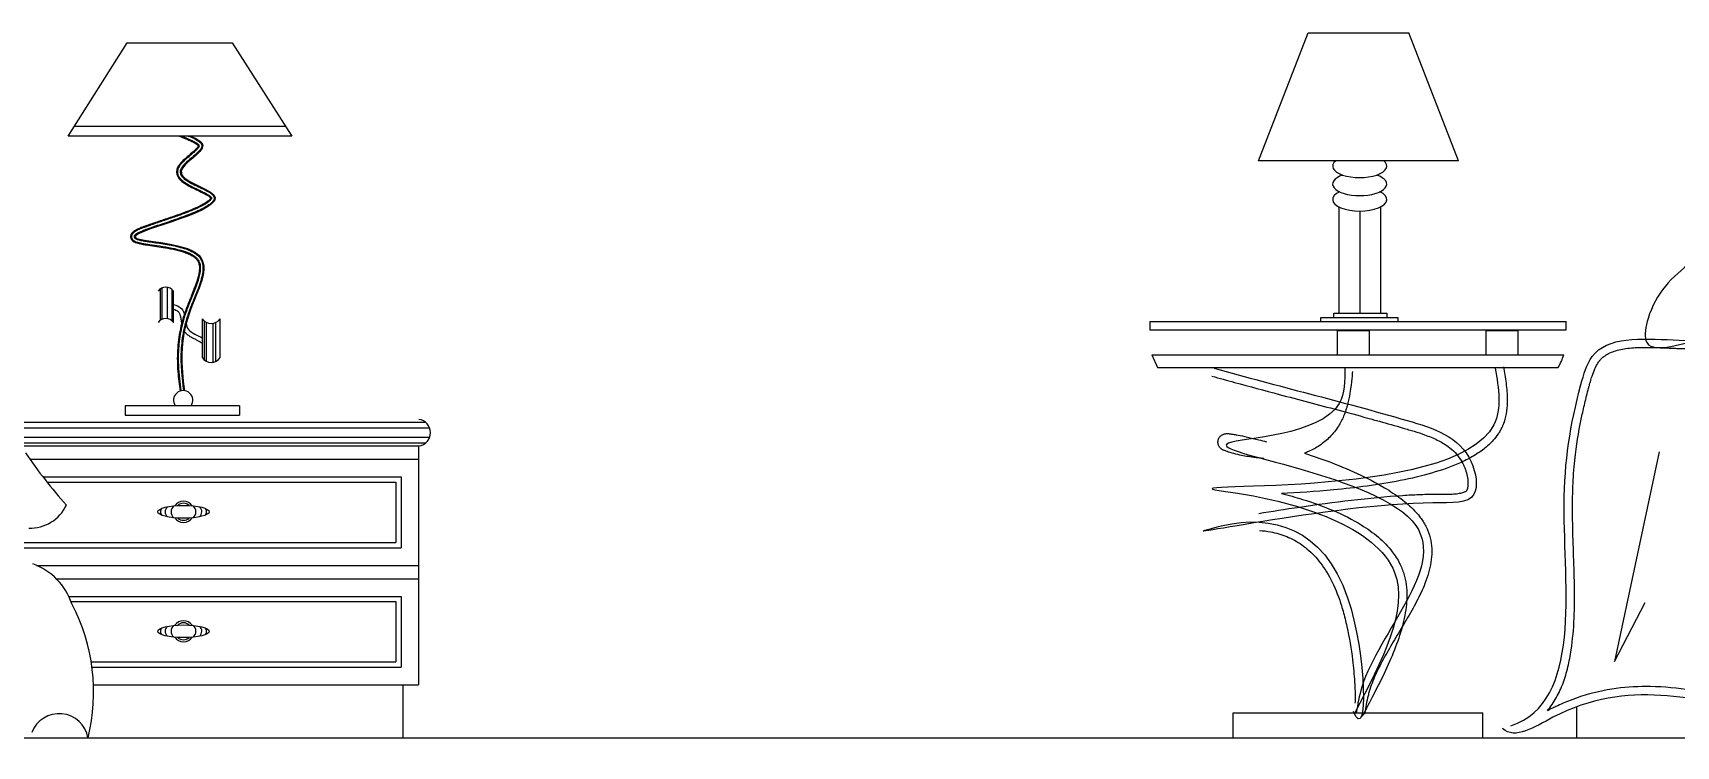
# Model space of a CAD drawing. Header units: inches. Extents: x 18.5 to 61, y 8.5 to 33.3.
# Drawn here: x 53.694 to 55.668, y 20.78 to 21.637 of the extents above; entities that cross this region are included whole.
import ezdxf

# ---------------------------------------------------------------- set-up
doc = ezdxf.new("R2010")
doc.units = ezdxf.units.IN
doc.header["$MEASUREMENT"] = 0
doc.layers.add('02', color=2, linetype='Continuous')
doc.layers.add('1', color=1, linetype='Continuous')

msp = doc.modelspace()

# ---------------------------------------------------------------- linework, layer by layer
at = {"layer": '02'}
for p, q in [((55.1669, 21.4834), (55.2264, 21.637)), ((55.4069, 21.4834), (55.3475, 21.637)), ((53.7367, 21.5131), (53.8075, 21.625)), ((53.8075, 21.625), (53.9339, 21.625)), ((53.9339, 21.625), (54.0055, 21.5131)), ((53.9983, 21.5244), (53.7438, 21.5244)), ((54.0055, 21.5131), (53.7367, 21.5131)), ((55.2633, 21.428), (55.2633, 21.3005)), ((55.2883, 21.4229), (55.2883, 21.3005)), ((55.3133, 21.4279), (55.3133, 21.3005)), ((53.8478, 21.292), (53.8478, 21.3296)), ((53.8498, 21.2931), (53.8498, 21.3307)), ((53.8559, 21.2938), (53.8559, 21.3314)), ((53.8617, 21.2908), (53.8617, 21.3284)), ((53.8632, 21.289), (53.8632, 21.3267)), ((53.8978, 21.2936), (53.8978, 21.2469)), ((53.9006, 21.244), (53.9006, 21.2907)), ((53.903, 21.2426), (53.903, 21.2893)), ((53.9109, 21.2415), (53.9109, 21.2882)), ((53.9143, 21.2426), (53.9143, 21.2893)), ((53.9194, 21.2469), (53.9194, 21.2936)), ((55.0363, 21.2901), (55.5363, 21.2901)), ((55.0363, 21.2901), (55.0363, 21.2801)), ((55.5363, 21.2801), (55.5363, 21.2901)), ((55.0363, 21.2801), (55.5363, 21.2801)), ((55.0387, 21.2501), (55.5334, 21.2501)), ((55.0387, 21.2501), (55.0453, 21.2351)), ((55.0453, 21.2351), (55.5268, 21.2351)), ((53.9424, 21.1891), (53.8052, 21.1891)), ((53.8052, 21.1891), (53.8052, 21.1779)), ((53.9424, 21.1891), (53.9424, 21.1779)), ((53.6613, 21.1694), (54.1658, 21.1694)), ((53.6675, 21.1624), (54.1711, 21.1624)), ((53.8052, 21.1779), (53.9424, 21.1779)), ((53.6755, 21.1515), (54.1712, 21.1515)), ((53.6797, 21.1445), (54.1665, 21.1445)), ((53.6817, 21.1408), (54.1578, 21.1408)), ((53.6908, 21.1248), (54.1578, 21.1248)), ((54.1578, 21.1408), (54.1578, 20.8539)), ((55.6482, 21.1339), (55.5944, 20.8821)), ((53.7065, 21.1036), (54.1366, 21.1036)), ((54.1366, 21.1036), (54.1366, 21.0186)), ((53.7115, 21.0972), (54.1302, 21.0972)), ((54.1302, 21.0972), (54.1302, 21.0249)), ((53.637, 21.0249), (54.1302, 21.0249)), ((53.6457, 21.0186), (54.1366, 21.0186)), ((53.6988, 20.9973), (54.1578, 20.9973)), ((53.7224, 20.9814), (54.1578, 20.9814)), ((53.7375, 20.9601), (54.1366, 20.9601)), ((53.7402, 20.9538), (54.1302, 20.9538)), ((54.1302, 20.9538), (54.1302, 20.8815)), ((54.1366, 20.9601), (54.1366, 20.8751)), ((55.5944, 20.8821), (55.6314, 20.9526)), ((53.7644, 20.8815), (54.1302, 20.8815)), ((53.7653, 20.8751), (54.1366, 20.8751)), ((53.7671, 20.8539), (54.1578, 20.8539)), ((54.1387, 20.8539), (54.1387, 20.7901)), ((55.5488, 20.8274), (55.5488, 20.7901)), ((55.1363, 20.8201), (55.4363, 20.8201)), ((55.1363, 20.7901), (55.1363, 20.8201)), ((55.4363, 20.7901), (55.4363, 20.8201)), ((53.7606, 20.7901), (54.1387, 20.7901))]:
    msp.add_line(p, q, dxfattribs=at)
for points in [[(55.2264, 21.637), (55.3475, 21.637)], [(55.4069, 21.4834), (55.1669, 21.4834)], [(55.2572, 21.2951), (55.2572, 21.3005), (55.3208, 21.3005), (55.3208, 21.2951)], [(55.2417, 21.2901), (55.2417, 21.2951), (55.3343, 21.2951), (55.3343, 21.2901)], [(55.2617, 21.2501), (55.2617, 21.2794), (55.2996, 21.2794), (55.2996, 21.2501)], [(55.4403, 21.2501), (55.4403, 21.2794), (55.4782, 21.2794), (55.4782, 21.2501)]]:
    msp.add_lwpolyline(points, dxfattribs=at)
for centre, radius, start, end in [((53.8914, 21.501), 0.00164, 349.6082, 30.0235), ((53.8934, 21.5013), 0.000911, 339.0006, 35.5127), ((53.854, 21.3206), 0.011, 33.5479, 146.4521), ((53.854, 21.2829), 0.011, 33.5479, 146.4521), ((53.9086, 21.3011), 0.0132, 214.8318, 325.1682), ((53.9086, 21.2544), 0.0132, 214.8318, 325.1682), ((55.4639, 21.2721), 0.0729, 329.5928, 342.5118), ((53.8749, 21.1957), 0.0116, 325.1695, 214.8305), ((54.1561, 21.1567), 0.016, 276.2668, 83.7332), ((54.1764, 21.4658), 0.5933, 214.1616, 221.8686), ((53.6914, 21.0898), 0.0476, 267.5364, 335.0909), ((53.853, 21.0618), 0.00547, 132.1029, 234.6454), ((53.8614, 21.0617), 0.00811, 133.2333, 227.9866), ((53.8695, 21.0616), 0.00912, 128.453, 230.6695), ((53.8753, 21.0617), 0.0127, 34.3548, 145.6452), ((53.8753, 21.0617), 0.0102, 46.9552, 133.0448), ((53.8811, 21.0616), 0.00912, 309.3305, 51.547), ((53.8892, 21.0617), 0.00811, 312.0134, 46.7667), ((53.8976, 21.0618), 0.00547, 305.3546, 47.8971), ((53.8753, 21.0617), 0.0127, 214.3548, 325.6452), ((53.8753, 21.0617), 0.0102, 226.9552, 313.0448), ((53.669, 20.9276), 0.0758, 17.9967, 70.4672), ((53.5402, 20.8451), 0.2272, 346.0009, 27.8019), ((53.8695, 20.9182), 0.00912, 128.453, 230.6695), ((53.8753, 20.9182), 0.0127, 34.3548, 145.6452), ((53.8753, 20.9182), 0.0102, 46.9552, 133.0448), ((53.8811, 20.9182), 0.00912, 309.3305, 51.547), ((53.853, 20.9183), 0.00547, 132.1029, 234.6454), ((53.8614, 20.9183), 0.00811, 133.2333, 227.9866), ((53.8753, 20.9182), 0.0127, 214.3548, 325.6452), ((53.8753, 20.9182), 0.0102, 226.9552, 313.0448), ((53.8892, 20.9183), 0.00811, 312.0134, 46.7667), ((53.8976, 20.9183), 0.00547, 305.3546, 47.8971), ((53.7259, 20.7842), 0.0351, 9.6702, 159.3511)]:
    msp.add_arc(centre, radius, start, end, dxfattribs=at)
for centre, major_axis, ratio, start_param, end_param in [((55.2883, 21.477), (-0.0325, 0), 0.427459, 5.802943, 9.90502), ((55.2883, 21.4554), (-0.0325, 0), 0.427459, 5.391449, 10.316514), ((55.2883, 21.4368), (-0.0325, 0), 0.427459, 5.552767, 10.155197), ((53.8753, 21.0617), (-0.031, 0), 0.246902, 3.141593, 9.424778), ((53.8753, 20.9182), (-0.031, 0), 0.246902, 3.141593, 9.424778)]:
    msp.add_ellipse(centre, major_axis=major_axis, ratio=ratio, start_param=start_param, end_param=end_param, dxfattribs=at)
for points, start_tangent, end_tangent in [([(55.74, 21.5094), (55.7453, 21.4542), (55.6874, 21.3621), (55.6347, 21.2938), (55.6321, 21.2674), (55.7005, 21.2701), (56.0139, 21.2753), (56.2035, 21.278), (56.2456, 21.2806), (56.2456, 21.3674), (56.2851, 21.5042), (55.9586, 21.5252), (55.74, 21.5384), (55.7321, 21.5358), (55.74, 21.52)], (-0.996553, 0.08296), (-0.110557, -0.99387)), ([(55.47, 20.8048), (55.5339, 21.0701), (55.5541, 21.2145), (55.5675, 21.2481), (55.665, 21.2682), (56.0617, 21.2749), (56.4584, 21.2716), (56.7408, 21.285), (56.9761, 21.2649), (56.9996, 21.2649), (57.003, 21.2582), (57.0467, 21.1205), (57.04, 21.0029), (57.1072, 20.8015), (57.1106, 20.7948), (57.0769, 20.7948), (57.003, 20.8216), (56.9996, 20.8048), (56.9593, 20.8082), (56.8181, 20.8082), (56.4886, 20.8048), (56.2701, 20.8082), (55.9877, 20.8048), (55.7726, 20.8216), (55.5205, 20.8149), (55.46, 20.8015)], (0.948785, 0.315923), (-0.729911, 0.683542)), ([(55.1135, 21.2343), (55.3455, 21.1713), (55.4222, 21.1219), (55.4256, 21.0827), (55.3761, 21.0725), (55.1169, 21.0435), (55.1238, 21.0452), (55.2738, 20.9584), (55.2807, 20.822)], (0.961766, -0.273873), (-0.395665, 0.918395))]:
    msp.add_spline(points, degree=3, dxfattribs=dict(at, start_tangent=start_tangent, end_tangent=end_tangent))
for points, knots in [([(53.881, 21.5131), (53.8822, 21.5126), (53.8835, 21.5121), (53.887, 21.5105), (53.8893, 21.5094), (53.8927, 21.5074), (53.894, 21.5065), (53.8957, 21.505), (53.8963, 21.5044), (53.897, 21.5033), (53.8973, 21.5028), (53.8975, 21.502), (53.8976, 21.5016), (53.8975, 21.5007), (53.8974, 21.5001), (53.8968, 21.4988), (53.8965, 21.4981), (53.8955, 21.4967), (53.8949, 21.496), (53.8927, 21.4936), (53.8908, 21.4919), (53.8867, 21.4883), (53.8845, 21.4865), (53.8803, 21.4829), (53.8782, 21.4811), (53.8752, 21.478), (53.8741, 21.4767), (53.8726, 21.4744), (53.872, 21.4734), (53.8715, 21.4718), (53.8714, 21.4713), (53.8713, 21.4702), (53.8713, 21.4697), (53.8714, 21.4682), (53.8717, 21.4673), (53.8726, 21.4656), (53.8732, 21.4648), (53.8746, 21.4633), (53.8754, 21.4625), (53.8782, 21.4602), (53.8805, 21.4587), (53.8856, 21.4558), (53.8884, 21.4545), (53.894, 21.4518), (53.8968, 21.4505), (53.9015, 21.4481), (53.9035, 21.4471), (53.9064, 21.4454), (53.9075, 21.4447), (53.9092, 21.4435), (53.9098, 21.4429), (53.9111, 21.4417), (53.9116, 21.4409), (53.9121, 21.4397), (53.9123, 21.4392), (53.9123, 21.4381), (53.9122, 21.4376), (53.9119, 21.4365), (53.9116, 21.4359), (53.9107, 21.4347), (53.9102, 21.4341), (53.9083, 21.4321), (53.9065, 21.4307), (53.9021, 21.4279), (53.8996, 21.4265), (53.8915, 21.4225), (53.8852, 21.42), (53.8719, 21.415), (53.8649, 21.4125), (53.8514, 21.408), (53.845, 21.4059), (53.8366, 21.403), (53.8341, 21.4021), (53.8296, 21.4005), (53.8277, 21.3997), (53.8244, 21.3984), (53.8231, 21.3978), (53.821, 21.3969), (53.8202, 21.3964), (53.8189, 21.3956), (53.8183, 21.3953), (53.8174, 21.3946), (53.817, 21.3943), (53.8165, 21.3936), (53.8163, 21.3934), (53.8161, 21.3929), (53.816, 21.3927), (53.816, 21.3922), (53.816, 21.3919), (53.8161, 21.3915), (53.8162, 21.3913), (53.8164, 21.3909), (53.8166, 21.3907), (53.817, 21.3902), (53.8173, 21.39), (53.8181, 21.3896), (53.8185, 21.3894), (53.8195, 21.389), (53.82, 21.3888), (53.822, 21.3882), (53.8236, 21.3878), (53.8274, 21.3871), (53.8295, 21.3868), (53.8367, 21.3857), (53.8426, 21.3849), (53.8548, 21.383), (53.8612, 21.3819), (53.8732, 21.379), (53.879, 21.3773), (53.8856, 21.3743), (53.8874, 21.3734), (53.8905, 21.3714), (53.8918, 21.3703), (53.8941, 21.3681), (53.8951, 21.3669), (53.897, 21.3637), (53.8978, 21.3616), (53.8987, 21.357), (53.8988, 21.3546), (53.8984, 21.3494), (53.8979, 21.3466), (53.8958, 21.3378), (53.8935, 21.3314), (53.8882, 21.3182), (53.8853, 21.3114), (53.882, 21.3026), (53.8812, 21.3004), (53.8798, 21.2962), (53.8791, 21.2941), (53.8773, 21.2878), (53.8763, 21.2837), (53.8738, 21.2715), (53.8729, 21.2635), (53.8715, 21.239), (53.8732, 21.223), (53.8755, 21.2073)], [1.566593, 1.566593, 1.566593, 1.566593, 4.460196, 4.460196, 10.407124, 10.407124, 14.854636, 14.854636, 18.15412, 18.15412, 20.729391, 20.729391, 22.821756, 22.821756, 25.716258, 25.716258, 28.610759, 28.610759, 31.505261, 31.505261, 37.829469, 37.829469, 44.153677, 44.153677, 50.477885, 50.477885, 55.014494, 55.014494, 58.41799, 58.41799, 60.206294, 60.206294, 61.994598, 61.994598, 65.179968, 65.179968, 68.365338, 68.365338, 71.550708, 71.550708, 78.419242, 78.419242, 85.287776, 85.287776, 92.15631, 92.15631, 97.674914, 97.674914, 101.456856, 101.456856, 104.545771, 104.545771, 108.852016, 108.852016, 112.286075, 112.286075, 115.720134, 115.720134, 119.154193, 119.154193, 122.588252, 122.588252, 129.847675, 129.847675, 137.107097, 137.107097, 150.655167, 150.655167, 164.203237, 164.203237, 177.205542, 177.205542, 183.236316, 183.236316, 188.819213, 188.819213, 193.313854, 193.313854, 196.996431, 196.996431, 200.002615, 200.002615, 203.008798, 203.008798, 204.914632, 204.914632, 206.31628, 206.31628, 207.717928, 207.717928, 209.119576, 209.119576, 210.521225, 210.521225, 213.13778, 213.13778, 215.754335, 215.754335, 218.37089, 218.37089, 224.541475, 224.541475, 230.71206, 230.71206, 244.148864, 244.148864, 257.585667, 257.585667, 271.022471, 271.022471, 276.353085, 276.353085, 281.591769, 281.591769, 286.830454, 286.830454, 294.867186, 294.867186, 302.903918, 302.903918, 310.940649, 310.940649, 327.68629, 327.68629, 344.43193, 344.43193, 349.828216, 349.828216, 355.224502, 355.224502, 366.017073, 366.017073, 387.602217, 387.602217, 434.30746, 434.30746, 434.30746, 434.30746]), ([(53.8837, 21.5131), (53.8914, 21.5097), (53.9121, 21.4989), (53.8429, 21.4658), (53.9779, 21.4336), (53.7361, 21.3843), (53.9287, 21.3878), (53.8689, 21.2892), (53.8722, 21.2364), (53.8766, 21.2072)], [3.338141, 3.338141, 3.338141, 3.338141, 21.800594, 60.108308, 105.571543, 206.400507, 281.334538, 347.474159, 434.569615, 434.569615, 434.569615, 434.569615]), ([(53.893, 21.5007), (53.8929, 21.5005), (53.8927, 21.5002), (53.8921, 21.4994), (53.8917, 21.4988), (53.8906, 21.4976), (53.8899, 21.4969), (53.8885, 21.4955), (53.8877, 21.4948), (53.885, 21.4924), (53.8829, 21.4907), (53.8792, 21.4876), (53.8776, 21.4862), (53.8747, 21.4836), (53.8735, 21.4824), (53.8715, 21.4802), (53.8707, 21.4792), (53.8693, 21.4772), (53.8688, 21.4763), (53.8679, 21.4745), (53.8676, 21.4736), (53.8673, 21.4722), (53.8672, 21.4717), (53.8671, 21.4707), (53.867, 21.4702), (53.8671, 21.4687), (53.8672, 21.4678), (53.8677, 21.466), (53.8681, 21.4652), (53.8689, 21.4636), (53.8694, 21.4629), (53.8704, 21.4615), (53.8709, 21.4609), (53.8727, 21.4591), (53.8741, 21.458), (53.8769, 21.456), (53.8784, 21.455), (53.8816, 21.4532), (53.8832, 21.4523), (53.8875, 21.4501), (53.8902, 21.4489), (53.8953, 21.4464), (53.8978, 21.4452), (53.9014, 21.4433), (53.9027, 21.4426), (53.9048, 21.4414), (53.9056, 21.4409), (53.9067, 21.44), (53.9071, 21.4396), (53.9076, 21.4391), (53.9078, 21.4389), (53.908, 21.4387), (53.908, 21.4386), (53.908, 21.4385), (53.908, 21.4385), (53.908, 21.4385)], [26.723153, 26.723153, 26.723153, 26.723153, 28.56905, 28.56905, 31.355619, 31.355619, 34.142188, 34.142188, 36.928758, 36.928758, 42.996967, 42.996967, 47.740356, 47.740356, 51.562976, 51.562976, 54.639141, 54.639141, 57.151725, 57.151725, 59.189118, 59.189118, 60.25302, 60.25302, 61.316923, 61.316923, 63.327567, 63.327567, 65.338212, 65.338212, 67.348857, 67.348857, 69.359502, 69.359502, 73.472503, 73.472503, 77.585504, 77.585504, 81.698506, 81.698506, 88.100711, 88.100711, 94.502917, 94.502917, 98.612792, 98.612792, 101.992061, 101.992061, 104.700119, 104.700119, 106.755149, 106.755149, 108.81018, 108.81018, 109.417508, 109.417508, 109.417508, 109.417508]), ([(53.8943, 21.501), (53.8942, 21.5009), (53.8942, 21.5008), (53.8941, 21.5005), (53.894, 21.5003), (53.8938, 21.5), (53.8937, 21.4998), (53.8934, 21.4993), (53.8932, 21.499), (53.8927, 21.4983), (53.8924, 21.498), (53.8912, 21.4966), (53.89, 21.4955), (53.8874, 21.4931), (53.886, 21.4919), (53.8831, 21.4894), (53.8815, 21.4881), (53.8785, 21.4856), (53.877, 21.4842), (53.8745, 21.4818), (53.8734, 21.4808), (53.8717, 21.4788), (53.871, 21.4779), (53.87, 21.4762), (53.8695, 21.4755), (53.8688, 21.4739), (53.8685, 21.473), (53.8682, 21.4715), (53.8681, 21.4709), (53.8681, 21.4696), (53.8681, 21.469), (53.8683, 21.4678), (53.8685, 21.4672), (53.8689, 21.4661), (53.8691, 21.4655), (53.8699, 21.464), (53.8705, 21.463), (53.872, 21.4613), (53.8728, 21.4605), (53.8746, 21.459), (53.8756, 21.4582), (53.8775, 21.4569), (53.8786, 21.4562), (53.8818, 21.4543), (53.8841, 21.453), (53.8892, 21.4505), (53.8919, 21.4492), (53.8971, 21.4467), (53.8996, 21.4455), (53.9029, 21.4437), (53.904, 21.4431), (53.9056, 21.4421), (53.9063, 21.4416), (53.9074, 21.4408), (53.9078, 21.4404), (53.9085, 21.4397), (53.9087, 21.4395), (53.9089, 21.4391), (53.909, 21.439), (53.909, 21.4389)], [24.742567, 24.742567, 24.742567, 24.742567, 25.844682, 25.844682, 26.946797, 26.946797, 28.048912, 28.048912, 29.595512, 29.595512, 31.142111, 31.142111, 35.583936, 35.583936, 40.025761, 40.025761, 44.467586, 44.467586, 48.909411, 48.909411, 52.446521, 52.446521, 55.192522, 55.192522, 57.306356, 57.306356, 59.42019, 59.42019, 60.869835, 60.869835, 62.319481, 62.319481, 63.769126, 63.769126, 65.218772, 65.218772, 68.118063, 68.118063, 71.017354, 71.017354, 73.916646, 73.916646, 76.815937, 76.815937, 82.614519, 82.614519, 89.186323, 89.186323, 95.758127, 95.758127, 99.208829, 99.208829, 101.962676, 101.962676, 104.716523, 104.716523, 107.47037, 107.47037, 109.417508, 109.417508, 109.417508, 109.417508]), ([(53.8702, 21.5131), (53.8708, 21.5129), (53.8718, 21.5124), (53.8805, 21.5087), (53.8817, 21.5082), (53.8845, 21.5069), (53.8861, 21.5062), (53.8888, 21.5048), (53.89, 21.504), (53.8916, 21.503), (53.8921, 21.5026), (53.8926, 21.5021), (53.8927, 21.502), (53.8928, 21.5019)], [0.521573, 0.521573, 0.521573, 0.521573, 1.4945, 1.4945, 4.483499, 4.483499, 8.622859, 8.622859, 12.762219, 12.762219, 15.441775, 15.441775, 16.441281, 16.441281, 16.441281, 16.441281]), ([(53.8729, 21.5131), (53.8733, 21.513), (53.8738, 21.5128), (53.8809, 21.5097), (53.8822, 21.5092), (53.885, 21.5079), (53.8866, 21.5071), (53.8894, 21.5057), (53.8906, 21.5049), (53.8922, 21.5038), (53.8927, 21.5034), (53.8934, 21.5028), (53.8936, 21.5026), (53.8939, 21.5023), (53.8939, 21.5022), (53.8941, 21.502), (53.8941, 21.5019), (53.8942, 21.5019)], [1.232873, 1.232873, 1.232873, 1.232873, 1.491985, 1.491985, 4.475955, 4.475955, 8.667255, 8.667255, 12.858554, 12.858554, 15.271624, 15.271624, 16.834714, 16.834714, 17.90612, 17.90612, 18.640236, 18.640236, 18.640236, 18.640236]), ([(53.908, 21.4385), (53.908, 21.4385), (53.908, 21.4385), (53.908, 21.4383), (53.9079, 21.4381), (53.9076, 21.4376), (53.9074, 21.4373), (53.9068, 21.4367), (53.9064, 21.4363), (53.9051, 21.4351), (53.9039, 21.4342), (53.9011, 21.4323), (53.8995, 21.4313), (53.8958, 21.4294), (53.8938, 21.4284), (53.8873, 21.4254), (53.8824, 21.4234), (53.8721, 21.4196), (53.8666, 21.4176), (53.8558, 21.4139), (53.8505, 21.4122), (53.8403, 21.4087), (53.8355, 21.4071), (53.8288, 21.4047), (53.8266, 21.4039), (53.823, 21.4024), (53.8215, 21.4018), (53.8192, 21.4007), (53.8184, 21.4003), (53.8169, 21.3994), (53.8163, 21.3991), (53.8153, 21.3983), (53.8148, 21.398), (53.814, 21.3973), (53.8137, 21.3969), (53.8131, 21.3962), (53.8128, 21.3958), (53.8123, 21.3949), (53.8121, 21.3944), (53.8119, 21.3936), (53.8118, 21.3932), (53.8117, 21.3923), (53.8117, 21.3919), (53.8118, 21.391), (53.8119, 21.3906), (53.8122, 21.3898), (53.8124, 21.3894), (53.8127, 21.3888), (53.8129, 21.3885), (53.8135, 21.3877), (53.8139, 21.3873), (53.8148, 21.3866), (53.8152, 21.3864), (53.8159, 21.3859), (53.8163, 21.3857), (53.8171, 21.3854), (53.8175, 21.3852), (53.8187, 21.3847), (53.8196, 21.3845), (53.8215, 21.384), (53.8225, 21.3838), (53.8247, 21.3833), (53.8258, 21.3831), (53.8297, 21.3824), (53.8326, 21.382), (53.839, 21.3811), (53.8423, 21.3806), (53.8493, 21.3796), (53.8528, 21.379), (53.8607, 21.3775), (53.8651, 21.3766), (53.8732, 21.3745), (53.877, 21.3733), (53.8824, 21.3711), (53.8843, 21.3702), (53.8871, 21.3685), (53.8882, 21.3678), (53.8897, 21.3665), (53.8902, 21.366), (53.8915, 21.3646), (53.8921, 21.3636), (53.8932, 21.3617), (53.8935, 21.3606), (53.8941, 21.3584), (53.8943, 21.3571), (53.8945, 21.3545), (53.8944, 21.3531), (53.8941, 21.35), (53.8939, 21.3484), (53.8928, 21.3432), (53.8917, 21.3393), (53.8888, 21.3311), (53.8871, 21.3269), (53.8836, 21.3182), (53.8817, 21.3137), (53.8791, 21.3069), (53.8782, 21.3046), (53.8765, 21.2999), (53.8758, 21.2975), (53.8737, 21.2906), (53.8725, 21.286), (53.8696, 21.2725), (53.8686, 21.2638), (53.8677, 21.2468), (53.8679, 21.2385), (53.8691, 21.2224), (53.8701, 21.2145), (53.8713, 21.2067)], [114.420047, 114.420047, 114.420047, 114.420047, 115.751098, 115.751098, 118.459844, 118.459844, 121.16859, 121.16859, 123.877335, 123.877335, 129.222864, 129.222864, 134.568392, 134.568392, 139.913921, 139.913921, 150.554005, 150.554005, 161.194089, 161.194089, 171.834173, 171.834173, 182.474256, 182.474256, 188.44891, 188.44891, 193.256604, 193.256604, 196.700185, 196.700185, 199.358068, 199.358068, 201.446156, 201.446156, 203.141612, 203.141612, 204.521149, 204.521149, 205.655665, 205.655665, 206.479761, 206.479761, 207.303858, 207.303858, 208.127954, 208.127954, 208.952051, 208.952051, 209.776147, 209.776147, 211.408477, 211.408477, 213.040806, 213.040806, 214.673135, 214.673135, 216.305464, 216.305464, 219.839382, 219.839382, 223.3733, 223.3733, 226.907219, 226.907219, 234.696508, 234.696508, 242.485798, 242.485798, 250.275087, 250.275087, 259.828848, 259.828848, 269.382609, 269.382609, 275.415205, 275.415205, 279.924477, 279.924477, 283.050226, 283.050226, 288.221885, 288.221885, 293.393543, 293.393543, 298.565202, 298.565202, 303.73686, 303.73686, 308.908519, 308.908519, 319.925644, 319.925644, 330.94277, 330.94277, 341.959895, 341.959895, 347.741966, 347.741966, 353.524036, 353.524036, 365.088177, 365.088177, 388.216459, 388.216459, 411.344741, 411.344741, 434.248273, 434.248273, 434.248273, 434.248273]), ([(53.9091, 21.4383), (53.9091, 21.4382), (53.9091, 21.4382), (53.909, 21.4381), (53.909, 21.438), (53.9089, 21.4377), (53.9088, 21.4376), (53.9085, 21.4371), (53.9082, 21.4367), (53.9076, 21.4359), (53.9072, 21.4355), (53.9062, 21.4346), (53.9057, 21.4342), (53.9041, 21.433), (53.903, 21.4322), (53.9005, 21.4307), (53.8991, 21.4299), (53.8943, 21.4274), (53.8905, 21.4257), (53.8821, 21.4222), (53.8776, 21.4205), (53.8684, 21.4171), (53.8636, 21.4155), (53.8531, 21.4119), (53.8475, 21.4101), (53.8396, 21.4074), (53.8371, 21.4065), (53.8317, 21.4046), (53.8288, 21.4036), (53.8242, 21.4018), (53.8224, 21.401), (53.8198, 21.3998), (53.819, 21.3994), (53.8176, 21.3986), (53.8171, 21.3983), (53.8162, 21.3977), (53.8159, 21.3975), (53.8153, 21.397), (53.815, 21.3967), (53.8145, 21.3962), (53.8143, 21.396), (53.8139, 21.3955), (53.8137, 21.3952), (53.8134, 21.3946), (53.8132, 21.3943), (53.813, 21.3936), (53.8129, 21.3933), (53.8128, 21.3926), (53.8128, 21.3922), (53.8128, 21.3915), (53.8129, 21.3911), (53.8131, 21.3905), (53.8132, 21.3901), (53.8135, 21.3895), (53.8136, 21.3893), (53.814, 21.3888), (53.8142, 21.3886), (53.8146, 21.3881), (53.8148, 21.388), (53.8153, 21.3875), (53.8156, 21.3873), (53.8164, 21.3868), (53.8169, 21.3866), (53.818, 21.3861), (53.8185, 21.3859), (53.8196, 21.3856), (53.8202, 21.3854), (53.822, 21.3849), (53.8234, 21.3847), (53.8263, 21.3841), (53.8278, 21.3838), (53.8312, 21.3833), (53.8329, 21.383), (53.8385, 21.3822), (53.8425, 21.3817), (53.8516, 21.3803), (53.8566, 21.3794), (53.8653, 21.3777), (53.8689, 21.3768), (53.8757, 21.3749), (53.8789, 21.3738), (53.8838, 21.3717), (53.8856, 21.3707), (53.8881, 21.3691), (53.8889, 21.3685), (53.8906, 21.3671), (53.8914, 21.3663), (53.8928, 21.3646), (53.8933, 21.3637), (53.8942, 21.3618), (53.8946, 21.3609), (53.8953, 21.3582), (53.8955, 21.3565), (53.8955, 21.3527), (53.8953, 21.3507), (53.8946, 21.3464), (53.8941, 21.3441), (53.8928, 21.3393), (53.892, 21.3369), (53.8893, 21.3294), (53.8872, 21.3242), (53.8828, 21.3136), (53.8806, 21.3082), (53.878, 21.3008), (53.8773, 21.2987), (53.8759, 21.2945), (53.8753, 21.2924), (53.8736, 21.2863), (53.8727, 21.2822), (53.8704, 21.2702), (53.8696, 21.2624), (53.8687, 21.2433), (53.8693, 21.2322), (53.871, 21.2166), (53.8716, 21.2118), (53.8723, 21.207)], [114.420047, 114.420047, 114.420047, 114.420047, 115.436833, 115.436833, 116.453618, 116.453618, 118.388514, 118.388514, 121.1311, 121.1311, 123.873686, 123.873686, 126.616272, 126.616272, 130.836368, 130.836368, 135.056463, 135.056463, 144.361808, 144.361808, 153.667153, 153.667153, 162.972498, 162.972498, 174.277014, 174.277014, 179.895546, 179.895546, 187.20401, 187.20401, 193.17955, 193.17955, 196.531033, 196.531033, 198.917504, 198.917504, 200.699238, 200.699238, 202.137444, 202.137444, 203.244801, 203.244801, 204.352157, 204.352157, 205.41654, 205.41654, 206.243151, 206.243151, 207.069763, 207.069763, 207.896374, 207.896374, 208.722986, 208.722986, 209.549597, 209.549597, 210.446262, 210.446262, 211.342926, 211.342926, 212.829582, 212.829582, 215.152107, 215.152107, 217.474632, 217.474632, 219.797156, 219.797156, 224.442206, 224.442206, 229.087255, 229.087255, 233.732305, 233.732305, 243.022404, 243.022404, 253.942074, 253.942074, 262.124086, 262.124086, 270.306098, 270.306098, 276.310693, 276.310693, 279.702254, 279.702254, 284.255546, 284.255546, 288.808838, 288.808838, 293.36213, 293.36213, 300.118557, 300.118557, 306.874983, 306.874983, 313.631409, 313.631409, 320.387835, 320.387835, 333.6347, 333.6347, 346.881565, 346.881565, 352.108757, 352.108757, 357.335948, 357.335948, 367.790332, 367.790332, 388.699098, 388.699098, 420.115082, 420.115082, 434.119231, 434.119231, 434.119231, 434.119231]), ([(53.8632, 21.3109), (53.867, 21.3095), (53.8733, 21.3072), (53.8757, 21.3017), (53.8763, 21.2992)], [0.585824, 0.585824, 0.585824, 0.585824, 11.246009, 18.388391, 18.388391, 18.388391, 18.388391]), ([(53.8632, 21.3052), (53.8637, 21.305), (53.8642, 21.3048), (53.8657, 21.3042), (53.8665, 21.3039), (53.8679, 21.3031), (53.8684, 21.3027), (53.869, 21.3022), (53.8691, 21.3021), (53.8693, 21.3019), (53.8694, 21.3017), (53.8697, 21.3014), (53.8698, 21.3013), (53.8701, 21.3008), (53.8703, 21.3004), (53.8707, 21.2995), (53.8709, 21.299), (53.8714, 21.2972), (53.8717, 21.2958), (53.8722, 21.2928), (53.8725, 21.2911), (53.8728, 21.2889), (53.8729, 21.2884), (53.873, 21.2878)], [2.324073, 2.324073, 2.324073, 2.324073, 3.971915, 3.971915, 7.076529, 7.076529, 10.181143, 10.181143, 11.140957, 11.140957, 12.236091, 12.236091, 13.331225, 13.331225, 15.521494, 15.521494, 17.711763, 17.711763, 22.15837, 22.15837, 26.604977, 26.604977, 27.895145, 27.895145, 27.895145, 27.895145]), ([(53.8784, 21.2877), (53.8789, 21.2852), (53.881, 21.2778), (53.8931, 21.2735), (53.8978, 21.2707)], [28.903555, 28.903555, 28.903555, 28.903555, 35.54562, 50.124541, 50.124541, 50.124541, 50.124541]), ([(53.8763, 21.2785), (53.8764, 21.2785), (53.8765, 21.2784), (53.8768, 21.2779), (53.8772, 21.2774), (53.8779, 21.2766), (53.8782, 21.2763), (53.8797, 21.2748), (53.8809, 21.2739), (53.8834, 21.2722), (53.8847, 21.2715), (53.8873, 21.2701), (53.8885, 21.2695), (53.8909, 21.2683), (53.8921, 21.2677), (53.8937, 21.2669), (53.8965, 21.2653), (53.8978, 21.2646)], [34.827607, 34.827607, 34.827607, 34.827607, 35.023794, 35.023794, 35.926646, 35.926646, 36.829498, 36.829498, 39.617642, 39.617642, 42.405787, 42.405787, 45.193931, 45.193931, 47.982075, 47.982075, 49.770376, 49.770376, 49.770376, 49.770376]), ([(55.5137, 20.8226), (55.5177, 20.8275), (55.5213, 20.8328), (55.5276, 20.844), (55.5303, 20.8499), (55.5349, 20.8622), (55.5368, 20.8687), (55.54, 20.882), (55.5413, 20.8888), (55.5442, 20.9081), (55.5453, 20.9208), (55.5464, 20.9469), (55.5464, 20.9602), (55.5461, 20.9868), (55.5456, 21.0002), (55.5447, 21.0265), (55.5443, 21.0395), (55.544, 21.057), (55.5439, 21.0621), (55.5439, 21.0728), (55.544, 21.0784), (55.5443, 21.0893), (55.5445, 21.0947), (55.5454, 21.1105), (55.5463, 21.1207), (55.5495, 21.1469), (55.5522, 21.1627), (55.5563, 21.1818), (55.557, 21.1847), (55.5591, 21.1936), (55.5605, 21.1996), (55.5626, 21.2074), (55.563, 21.2092), (55.5638, 21.2122), (55.5641, 21.2133), (55.5648, 21.2157), (55.5651, 21.2168), (55.566, 21.2203), (55.5667, 21.2225), (55.5684, 21.2277), (55.5695, 21.2306), (55.5718, 21.2359), (55.573, 21.2383), (55.5748, 21.241), (55.5752, 21.2416), (55.5764, 21.2432), (55.5772, 21.2442), (55.5796, 21.2467), (55.5812, 21.248), (55.5848, 21.2505), (55.5868, 21.2516), (55.5911, 21.2536), (55.5934, 21.2545), (55.5984, 21.256), (55.6011, 21.2566), (55.6094, 21.2581), (55.6154, 21.2587), (55.6281, 21.2593), (55.6349, 21.2593), (55.6486, 21.2589), (55.6557, 21.2586), (55.665, 21.2582), (55.6672, 21.2581), (55.6716, 21.258), (55.6737, 21.2579), (55.6802, 21.2577), (55.6845, 21.2575), (55.6974, 21.2571), (55.7058, 21.257), (55.7309, 21.2565), (55.7471, 21.2565), (55.7949, 21.2567), (55.8254, 21.2575), (55.8937, 21.2599), (55.9308, 21.2617), (55.9841, 21.2636), (56.0005, 21.2641), (56.0295, 21.2647), (56.0421, 21.2649), (56.0619, 21.265), (56.0691, 21.2649), (56.0836, 21.2648), (56.0908, 21.2647), (56.1127, 21.2643), (56.1274, 21.2639), (56.1718, 21.2625), (56.2019, 21.2613), (56.2842, 21.2584), (56.337, 21.257), (56.4013, 21.2586), (56.4123, 21.259), (56.4319, 21.2599), (56.4405, 21.2603), (56.456, 21.2614), (56.4629, 21.2619), (56.4766, 21.263), (56.4835, 21.2636), (56.504, 21.2656), (56.5177, 21.2671), (56.5584, 21.2714), (56.5852, 21.2744), (56.638, 21.2786), (56.6639, 21.2798), (56.6956, 21.279), (56.7021, 21.2788), (56.714, 21.278), (56.7194, 21.2775), (56.7298, 21.2764), (56.7349, 21.2758), (56.7449, 21.2743), (56.7499, 21.2735), (56.7649, 21.2707), (56.7749, 21.2685), (56.7951, 21.2638), (56.8053, 21.2614), (56.8297, 21.2559), (56.8441, 21.2528), (56.874, 21.2483), (56.8895, 21.2467), (56.9218, 21.2463), (56.9387, 21.2475), (56.9583, 21.2508), (56.9601, 21.2511), (56.9657, 21.2522), (56.9695, 21.253), (56.9743, 21.2541), (56.9753, 21.2544), (56.977, 21.2548), (56.9777, 21.255), (56.9795, 21.2554), (56.9807, 21.2557), (56.9828, 21.2563), (56.9839, 21.2565), (56.9861, 21.2571), (56.9874, 21.2573), (56.9895, 21.2577), (56.9905, 21.2578), (56.9917, 21.2578), (56.992, 21.2578), (56.9923, 21.2578)], [47.70441, 47.70441, 47.70441, 47.70441, 66.756575, 66.756575, 85.80874, 85.80874, 104.860905, 104.860905, 123.91307, 123.91307, 157.032843, 157.032843, 190.152617, 190.152617, 223.27239, 223.27239, 256.392163, 256.392163, 270.084262, 270.084262, 285.89966, 285.89966, 301.715057, 301.715057, 333.345853, 333.345853, 384.48275, 384.48275, 393.768789, 393.768789, 412.340867, 412.340867, 417.733923, 417.733923, 421.263549, 421.263549, 424.793176, 424.793176, 431.852428, 431.852428, 441.845814, 441.845814, 451.839201, 451.839201, 454.878731, 454.878731, 460.665067, 460.665067, 470.042866, 470.042866, 479.420665, 479.420665, 488.798464, 488.798464, 498.176263, 498.176263, 516.394508, 516.394508, 534.612753, 534.612753, 552.830998, 552.830998, 558.470729, 558.470729, 564.11046, 564.11046, 575.389922, 575.389922, 597.948845, 597.948845, 643.066692, 643.066692, 733.302386, 733.302386, 851.031046, 851.031046, 903.55234, 903.55234, 943.794606, 943.794606, 966.539005, 966.539005, 989.283404, 989.283404, 1034.772201, 1034.772201, 1125.749797, 1125.749797, 1281.255168, 1281.255168, 1313.172005, 1313.172005, 1338.138618, 1338.138618, 1358.059039, 1358.059039, 1377.979459, 1377.979459, 1417.820301, 1417.820301, 1497.205518, 1497.205518, 1576.590736, 1576.590736, 1597.236607, 1597.236607, 1614.65439, 1614.65439, 1631.156952, 1631.156952, 1647.659514, 1647.659514, 1680.664638, 1680.664638, 1713.669762, 1713.669762, 1758.578331, 1758.578331, 1803.4869, 1803.4869, 1848.395468, 1848.395468, 1853.074736, 1853.074736, 1862.433271, 1862.433271, 1864.91054, 1864.91054, 1866.583899, 1866.583899, 1869.365593, 1869.365593, 1872.147287, 1872.147287, 1875.836801, 1875.836801, 1879.526316, 1879.526316, 1881.838379, 1881.838379, 1881.838379, 1881.838379]), ([(55.1108, 21.2247), (55.1199, 21.2221), (55.1289, 21.2196), (55.1559, 21.2122), (55.1738, 21.2074), (55.2033, 21.1996), (55.215, 21.1965), (55.2501, 21.1872), (55.2738, 21.181), (55.3026, 21.173), (55.3072, 21.1717), (55.3214, 21.1678), (55.3309, 21.1651), (55.3427, 21.1617), (55.3449, 21.161), (55.3493, 21.1597), (55.3514, 21.1591), (55.3579, 21.1571), (55.3622, 21.1557), (55.3716, 21.1523), (55.3767, 21.1503), (55.3862, 21.1456), (55.3906, 21.143), (55.3975, 21.1379), (55.4003, 21.1356), (55.4053, 21.1304), (55.4075, 21.1275), (55.4105, 21.1229), (55.4114, 21.1213), (55.4127, 21.1186), (55.4133, 21.1174), (55.4143, 21.115), (55.4148, 21.1138), (55.4161, 21.1099), (55.4169, 21.1071), (55.418, 21.1017), (55.4183, 21.0991), (55.4184, 21.0952), (55.4184, 21.0937), (55.4181, 21.0912), (55.4179, 21.0901), (55.4175, 21.0889), (55.4174, 21.0886), (55.4172, 21.0881), (55.4171, 21.0879), (55.4169, 21.0876), (55.4168, 21.0875), (55.4167, 21.0872), (55.4166, 21.0871), (55.4163, 21.0867), (55.416, 21.0865), (55.4154, 21.086), (55.4151, 21.0858), (55.4141, 21.0853), (55.4136, 21.085), (55.4122, 21.0845), (55.4114, 21.0843), (55.4089, 21.0837), (55.4069, 21.0833), (55.4023, 21.0828), (55.3998, 21.0827), (55.3942, 21.0825), (55.3912, 21.0825), (55.3849, 21.0825), (55.3815, 21.0825), (55.3766, 21.0825), (55.3751, 21.0825), (55.372, 21.0824), (55.3705, 21.0824), (55.3658, 21.0823), (55.3627, 21.0822), (55.3531, 21.0818), (55.3466, 21.0815), (55.3202, 21.0798), (55.2993, 21.0777), (55.2573, 21.0728), (55.2363, 21.07), (55.1987, 21.0645), (55.182, 21.0618), (55.167, 21.0594)], [0, 0, 0, 0, 28.23969, 28.23969, 84.71907, 84.71907, 121.608368, 121.608368, 195.386963, 195.386963, 209.654268, 209.654268, 238.188877, 238.188877, 244.729385, 244.729385, 251.269892, 251.269892, 264.350908, 264.350908, 281.186626, 281.186626, 298.022345, 298.022345, 310.680787, 310.680787, 323.33923, 323.33923, 329.288893, 329.288893, 333.367764, 333.367764, 337.446635, 337.446635, 346.115551, 346.115551, 354.784468, 354.784468, 360.481449, 360.481449, 366.178431, 366.178431, 368.751456, 368.751456, 370.718719, 370.718719, 372.572601, 372.572601, 374.426484, 374.426484, 378.356203, 378.356203, 382.285923, 382.285923, 386.215642, 386.215642, 390.145362, 390.145362, 397.635222, 397.635222, 405.125082, 405.125082, 412.614942, 412.614942, 420.104802, 420.104802, 423.30667, 423.30667, 426.508538, 426.508538, 432.912273, 432.912273, 445.719744, 445.719744, 483.398646, 483.398646, 521.077547, 521.077547, 554.403482, 554.403482, 554.403482, 554.403482]), ([(55.4611, 21.236), (55.4621, 21.2295), (55.4632, 21.2228), (55.4649, 21.2095), (55.4655, 21.2028), (55.4655, 21.1917), (55.4653, 21.1872), (55.4641, 21.1783), (55.4632, 21.1739), (55.461, 21.1675), (55.4602, 21.1655), (55.4586, 21.162), (55.4579, 21.1606), (55.4563, 21.1578), (55.4555, 21.1565), (55.4528, 21.1525), (55.4508, 21.15), (55.4453, 21.1438), (55.4414, 21.1403), (55.4331, 21.1338), (55.4285, 21.1308), (55.4188, 21.1252), (55.4136, 21.1226), (55.3979, 21.1156), (55.3866, 21.1117), (55.3627, 21.1047), (55.3501, 21.1017), (55.3241, 21.0966), (55.3107, 21.0944), (55.2837, 21.0908), (55.2701, 21.0893), (55.2349, 21.086), (55.2136, 21.0846), (55.1944, 21.0837)], [0, 0, 0, 0, 18.158288, 18.158288, 36.316576, 36.316576, 48.474714, 48.474714, 60.632852, 60.632852, 66.442076, 66.442076, 70.611377, 70.611377, 74.780679, 74.780679, 83.119281, 83.119281, 96.116338, 96.116338, 109.113394, 109.113394, 122.110451, 122.110451, 146.704684, 146.704684, 171.298917, 171.298917, 195.89315, 195.89315, 220.487383, 220.487383, 260.914503, 260.914503, 260.914503, 260.914503]), ([(55.2796, 21.2304), (55.2795, 21.2298), (55.2795, 21.2292), (55.2793, 21.2274), (55.2792, 21.2261), (55.2787, 21.2203), (55.2782, 21.2153), (55.2768, 21.2059), (55.2762, 21.2017), (55.2748, 21.1952), (55.2743, 21.1929), (55.2734, 21.1894), (55.273, 21.1882), (55.2723, 21.1858), (55.2719, 21.1846), (55.2708, 21.1812), (55.2699, 21.1789), (55.2672, 21.1724), (55.2651, 21.1684), (55.2597, 21.1597), (55.2562, 21.1553), (55.2486, 21.1476), (55.2445, 21.1442), (55.2359, 21.1385), (55.2314, 21.1361), (55.2253, 21.1334), (55.2237, 21.1328), (55.2221, 21.1322)], [18.429738, 18.429738, 18.429738, 18.429738, 19.916373, 19.916373, 22.889644, 22.889644, 31.865541, 31.865541, 38.540656, 38.540656, 42.268657, 42.268657, 44.281871, 44.281871, 46.295086, 46.295086, 50.321515, 50.321515, 58.374373, 58.374373, 69.082868, 69.082868, 79.791363, 79.791363, 90.499858, 90.499858, 94.16164, 94.16164, 94.16164, 94.16164]), ([(55.1732, 21.1259), (55.169, 21.1262), (55.1649, 21.1265), (55.1549, 21.1278), (55.1492, 21.1288), (55.1408, 21.1306), (55.1377, 21.1314), (55.1333, 21.1326), (55.1317, 21.1331), (55.1295, 21.1338), (55.1287, 21.1341), (55.1272, 21.1346), (55.1266, 21.1349), (55.1256, 21.1353), (55.1252, 21.1354), (55.1245, 21.1357), (55.1242, 21.1359), (55.1236, 21.1362), (55.1234, 21.1364), (55.1228, 21.1367), (55.1225, 21.1369), (55.122, 21.1373), (55.1217, 21.1376), (55.1211, 21.1381), (55.1208, 21.1384), (55.1201, 21.1392), (55.1198, 21.1396), (55.1191, 21.1407), (55.1189, 21.1412), (55.1184, 21.1424), (55.1182, 21.1431), (55.118, 21.1445), (55.118, 21.1452), (55.118, 21.1466), (55.1181, 21.1474), (55.1185, 21.1488), (55.1188, 21.1495), (55.1195, 21.1507), (55.1198, 21.1513), (55.1206, 21.1522), (55.121, 21.1526), (55.1217, 21.1533), (55.1221, 21.1536), (55.1228, 21.154), (55.1231, 21.1542), (55.1239, 21.1546), (55.1243, 21.1548), (55.1251, 21.1551), (55.1254, 21.1552), (55.126, 21.1554), (55.1263, 21.1554), (55.127, 21.1555), (55.1274, 21.1556), (55.128, 21.1556), (55.1283, 21.1557), (55.1288, 21.1557), (55.1291, 21.1557), (55.1298, 21.1557), (55.1303, 21.1556), (55.1312, 21.1556), (55.1316, 21.1555), (55.1326, 21.1554), (55.1331, 21.1554), (55.1347, 21.1551), (55.136, 21.1549), (55.1389, 21.1544), (55.1404, 21.1542), (55.1454, 21.1532), (55.1492, 21.1524), (55.1576, 21.1505), (55.1622, 21.1494), (55.1701, 21.1474), (55.1732, 21.1466), (55.1763, 21.1458)], [131.823065, 131.823065, 131.823065, 131.823065, 142.236591, 142.236591, 158.752811, 158.752811, 170.280336, 170.280336, 177.791378, 177.791378, 182.439454, 182.439454, 187.08753, 187.08753, 189.911345, 189.911345, 192.202642, 192.202642, 193.944073, 193.944073, 195.325115, 195.325115, 196.440392, 196.440392, 197.364042, 197.364042, 198.287693, 198.287693, 198.900132, 198.900132, 199.512571, 199.512571, 200.004225, 200.004225, 200.495879, 200.495879, 200.987532, 200.987532, 201.479186, 201.479186, 201.97084, 201.97084, 202.462494, 202.462494, 202.954148, 202.954148, 203.812771, 203.812771, 204.671395, 204.671395, 205.530018, 205.530018, 207.198499, 207.198499, 208.86698, 208.86698, 210.535462, 210.535462, 213.87617, 213.87617, 217.216879, 217.216879, 220.557588, 220.557588, 228.091192, 228.091192, 235.624795, 235.624795, 250.075477, 250.075477, 264.526159, 264.526159, 272.880066, 272.880066, 272.880066, 272.880066]), ([(55.2221, 21.1322), (55.2312, 21.1292), (55.2405, 21.126), (55.2618, 21.118), (55.2737, 21.1131), (55.2967, 21.1025), (55.3078, 21.0968), (55.3251, 21.0865), (55.3317, 21.0821), (55.3438, 21.0729), (55.3494, 21.0681), (55.3563, 21.0608), (55.3583, 21.0585), (55.3614, 21.0546), (55.3626, 21.053), (55.3649, 21.0495), (55.366, 21.0476), (55.3681, 21.0438), (55.369, 21.0419), (55.3715, 21.0357), (55.3728, 21.0315), (55.3745, 21.0229), (55.3749, 21.0185), (55.3749, 21.0099), (55.3745, 21.0055), (55.3732, 20.9969), (55.3722, 20.9926), (55.3698, 20.9841), (55.3683, 20.9798), (55.3638, 20.9683), (55.3604, 20.9611), (55.3529, 20.9467), (55.3489, 20.9395), (55.3404, 20.9251), (55.3361, 20.9179), (55.3275, 20.9036), (55.3233, 20.8965), (55.3154, 20.8824), (55.3117, 20.8754), (55.3053, 20.8617), (55.3026, 20.855), (55.3, 20.8467), (55.2995, 20.845), (55.2986, 20.8416), (55.2982, 20.8399), (55.297, 20.8347), (55.2962, 20.8312), (55.295, 20.8247), (55.2945, 20.8217), (55.2939, 20.8186)], [309.345022, 309.345022, 309.345022, 309.345022, 329.515564, 329.515564, 355.300024, 355.300024, 381.084485, 381.084485, 398.804273, 398.804273, 416.524061, 416.524061, 424.306197, 424.306197, 429.58489, 429.58489, 435.489648, 435.489648, 441.394407, 441.394407, 454.092102, 454.092102, 466.789796, 466.789796, 479.487491, 479.487491, 492.185186, 492.185186, 504.882881, 504.882881, 526.508848, 526.508848, 548.134815, 548.134815, 569.760782, 569.760782, 591.386749, 591.386749, 613.012716, 613.012716, 634.638683, 634.638683, 640.218419, 640.218419, 645.798156, 645.798156, 656.957629, 656.957629, 666.437578, 666.437578, 666.437578, 666.437578]), ([(55.1944, 21.0837), (55.2028, 21.0816), (55.2113, 21.0792), (55.2323, 21.0727), (55.2448, 21.0683), (55.2686, 21.0581), (55.2799, 21.0524), (55.2976, 21.0414), (55.3045, 21.0365), (55.317, 21.0258), (55.3226, 21.02), (55.3308, 21.0094), (55.3338, 21.0047), (55.3373, 20.9978), (55.3382, 20.9957), (55.3399, 20.9915), (55.3406, 20.9894), (55.342, 20.9851), (55.3425, 20.983), (55.3439, 20.9764), (55.3445, 20.9719), (55.345, 20.9629), (55.345, 20.9584), (55.3441, 20.945), (55.3425, 20.936), (55.3379, 20.9179), (55.3349, 20.9087), (55.3278, 20.8901), (55.3237, 20.8806), (55.3149, 20.8617), (55.3101, 20.8521), (55.3006, 20.8336), (55.2959, 20.8246), (55.2912, 20.8157)], [460.677462, 460.677462, 460.677462, 460.677462, 482.981504, 482.981504, 517.109819, 517.109819, 551.238133, 551.238133, 575.674187, 575.674187, 600.110241, 600.110241, 617.603767, 617.603767, 624.686091, 624.686091, 631.806838, 631.806838, 638.927585, 638.927585, 653.169079, 653.169079, 667.410573, 667.410573, 694.524438, 694.524438, 721.638303, 721.638303, 748.752168, 748.752168, 775.866033, 775.866033, 801.150035, 801.150035, 801.150035, 801.150035]), ([(55.168, 21.0393), (55.1724, 21.039), (55.1768, 21.0385), (55.1878, 21.0364), (55.1943, 21.0345), (55.2069, 21.0294), (55.213, 21.0261), (55.2246, 21.0179), (55.2302, 21.0129), (55.2407, 21.0012), (55.2457, 20.9944), (55.2549, 20.9786), (55.2591, 20.9697), (55.2638, 20.9569), (55.2647, 20.9541), (55.2665, 20.9484), (55.2674, 20.9454), (55.27, 20.9364), (55.2715, 20.9302), (55.2758, 20.9106), (55.2781, 20.8969), (55.2808, 20.8747), (55.2816, 20.8659), (55.2825, 20.852), (55.2827, 20.8466), (55.2828, 20.8381), (55.2827, 20.8348), (55.2826, 20.8319)], [733.785597, 733.785597, 733.785597, 733.785597, 748.136585, 748.136585, 770.425875, 770.425875, 792.715165, 792.715165, 815.004455, 815.004455, 837.293745, 837.293745, 859.583035, 859.583035, 865.479504, 865.479504, 871.375974, 871.375974, 883.168913, 883.168913, 907.466905, 907.466905, 924.583988, 924.583988, 936.804481, 936.804481, 945.81233, 945.81233, 945.81233, 945.81233]), ([(56.991, 20.81), (56.9908, 20.81), (56.9906, 20.8099), (56.9898, 20.8099), (56.9892, 20.8099), (56.9875, 20.8101), (56.9866, 20.8102), (56.9845, 20.8106), (56.9833, 20.8109), (56.9798, 20.8119), (56.9772, 20.8127), (56.9718, 20.8145), (56.969, 20.8155), (56.965, 20.8168), (56.9639, 20.8172), (56.9617, 20.8179), (56.9605, 20.8183), (56.9581, 20.8191), (56.957, 20.8194), (56.9535, 20.8204), (56.9512, 20.8211), (56.9443, 20.8229), (56.9399, 20.8239), (56.9268, 20.8265), (56.9185, 20.8275), (56.9024, 20.8286), (56.8946, 20.8287), (56.8797, 20.828), (56.8724, 20.8273), (56.8583, 20.8255), (56.8515, 20.8243), (56.838, 20.822), (56.8314, 20.8207), (56.8223, 20.8191), (56.8198, 20.8186), (56.8144, 20.8177), (56.8114, 20.8172), (56.8055, 20.8163), (56.8025, 20.8159), (56.7935, 20.8146), (56.7875, 20.8139), (56.7692, 20.8119), (56.7568, 20.8109), (56.7189, 20.8087), (56.693, 20.8082), (56.6403, 20.8086), (56.6135, 20.8094), (56.573, 20.8111), (56.5593, 20.8117), (56.5328, 20.8129), (56.5199, 20.8135), (56.4982, 20.8144), (56.4893, 20.8148), (56.4716, 20.8155), (56.4628, 20.8158), (56.4364, 20.8167), (56.4189, 20.8171), (56.3667, 20.8182), (56.3322, 20.8185), (56.2856, 20.8183), (56.2735, 20.8182), (56.2494, 20.818), (56.2373, 20.8178), (56.201, 20.8172), (56.1768, 20.8167), (56.1042, 20.8152), (56.0556, 20.8144), (55.9936, 20.8147), (55.9801, 20.8149), (55.9531, 20.8154), (55.9396, 20.8158), (55.8993, 20.8175), (55.8725, 20.8192), (55.8367, 20.8227), (55.8275, 20.8238), (55.8111, 20.8258), (55.8039, 20.8268), (55.7906, 20.8288), (55.7846, 20.8297), (55.7748, 20.8314), (55.7711, 20.832), (55.7638, 20.8334), (55.7601, 20.8341), (55.749, 20.8362), (55.7416, 20.8376), (55.7184, 20.8421), (55.7026, 20.8452), (55.6704, 20.8498), (55.6542, 20.8515), (55.624, 20.852), (55.6103, 20.8514), (55.5823, 20.8476), (55.5681, 20.8444), (55.5495, 20.8384), (55.5454, 20.8369), (55.5355, 20.833), (55.5297, 20.8305), (55.5223, 20.827), (55.5206, 20.8262), (55.5178, 20.8248), (55.5167, 20.8242), (55.5149, 20.8233), (55.5143, 20.823), (55.5137, 20.8226)], [2520.719746, 2520.719746, 2520.719746, 2520.719746, 2522.405074, 2522.405074, 2526.001151, 2526.001151, 2529.597228, 2529.597228, 2533.193305, 2533.193305, 2540.025901, 2540.025901, 2546.858497, 2546.858497, 2549.392993, 2549.392993, 2552.147861, 2552.147861, 2554.90273, 2554.90273, 2560.412467, 2560.412467, 2571.431941, 2571.431941, 2593.47089, 2593.47089, 2615.509838, 2615.509838, 2637.548787, 2637.548787, 2659.587735, 2659.587735, 2681.626684, 2681.626684, 2689.965253, 2689.965253, 2699.776881, 2699.776881, 2709.588509, 2709.588509, 2729.211766, 2729.211766, 2768.45828, 2768.45828, 2846.951307, 2846.951307, 2925.444334, 2925.444334, 2965.179653, 2965.179653, 3002.739872, 3002.739872, 3028.797529, 3028.797529, 3054.855185, 3054.855185, 3106.970499, 3106.970499, 3211.201125, 3211.201125, 3247.572368, 3247.572368, 3283.943611, 3283.943611, 3356.686097, 3356.686097, 3502.171068, 3502.171068, 3542.575295, 3542.575295, 3582.979522, 3582.979522, 3663.787975, 3663.787975, 3691.819497, 3691.819497, 3714.081497, 3714.081497, 3732.760606, 3732.760606, 3744.228966, 3744.228966, 3755.697326, 3755.697326, 3778.634046, 3778.634046, 3827.246656, 3827.246656, 3875.859266, 3875.859266, 3915.514813, 3915.514813, 3955.170361, 3955.170361, 3966.610003, 3966.610003, 3982.132596, 3982.132596, 3986.685423, 3986.685423, 3989.594837, 3989.594837, 3991.317953, 3991.317953, 3991.317953, 3991.317953])]:
    msp.add_open_spline(points, degree=3, knots=knots, dxfattribs=at)
msp.add_spline([(55.4512, 21.2343), (55.4495, 21.1662), (55.1272, 21.0861), (55.1391, 21.0844), (55.3301, 20.989), (55.2824, 20.8204)], degree=3, dxfattribs=at)
at = {"layer": '02', "start_tangent": (-0.033001, 0.999455)}
msp.add_spline([(55.2704, 21.2343), (55.2636, 21.1918), (55.1306, 21.144), (55.3557, 21.0452), (55.2909, 20.851), (55.2841, 20.8204)], degree=3, dxfattribs=at)
at = {"layer": '1'}
msp.add_line((40.3716, 20.7901), (60.6678, 20.7901), dxfattribs=at)

doc.saveas('drawing.dxf')
